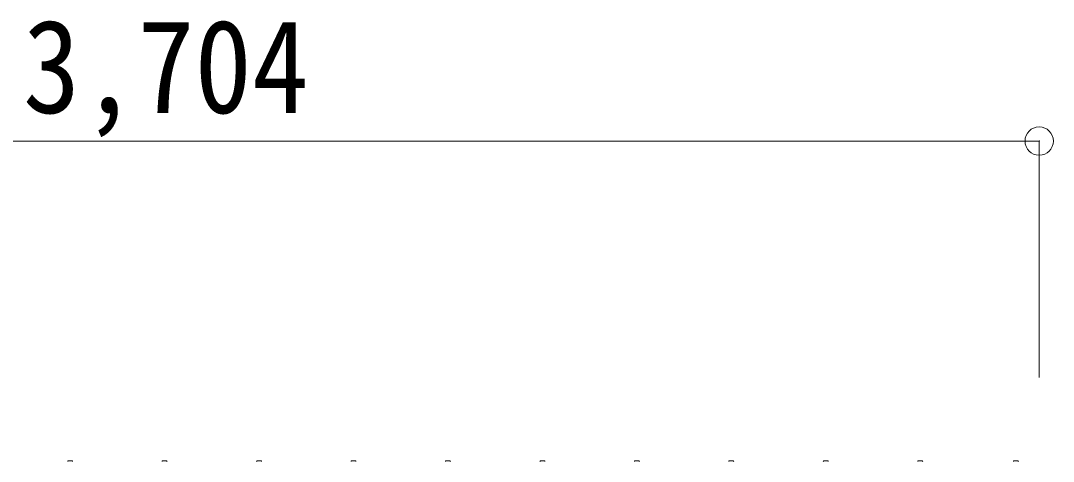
# Model space of a CAD drawing. Units: millimetres at full size, sheet at 1:60; details may follow other scales. Extents: x -16864 to 16864, y -11640 to 11640.
# Drawn here: x -11345 to -9158, y -4043 to -3110 of the extents above; entities that cross this region are included whole.
import ezdxf
from ezdxf.enums import TextEntityAlignment as Align

# ---------------------------------------------------------------- set-up
doc = ezdxf.new("R2010")
doc.units = ezdxf.units.MM
doc.header["$LTSCALE"] = 60
doc.header["$PDMODE"] = 32
doc.header["$PDSIZE"] = 60
doc.layers.add('0-5_PARTS1', color=5, linetype='Continuous', lineweight=5)
doc.layers.add('0-8_DIM1', color=6, linetype='Continuous', lineweight=9)
doc.styles.add('ＭＳ ゴシック', font='')
doc.styles.get('ＭＳ ゴシック').set_extended_font_data('MS Gothic')

msp = doc.modelspace()

# ---------------------------------------------------------------- linework, layer by layer
at = {"layer": '0-5_PARTS1'}
for p, q in [((-11243.99, -4042), (-11235.44, -4042)), ((-11043.99, -4042), (-11035.44, -4042)), ((-10843.99, -4042), (-10835.44, -4042)), ((-10643.99, -4042), (-10635.44, -4042)), ((-10443.99, -4042), (-10435.44, -4042)), ((-10243.99, -4042), (-10235.44, -4042)), ((-10043.99, -4042), (-10035.44, -4042)), ((-9843.99, -4042), (-9835.44, -4042)), ((-9643.99, -4042), (-9635.44, -4042)), ((-9443.99, -4042), (-9435.44, -4042)), ((-9241.24, -4042), (-9232.69, -4042))]:
    msp.add_line(p, q, dxfattribs=at)
for centre, start, end in [((-11243.99, -4043), 90, 178.60509), ((-11235.44, -4043), 1.39491, 90), ((-11043.99, -4043), 90, 178.60509), ((-11035.44, -4043), 1.39491, 90), ((-10843.99, -4043), 90, 178.60509), ((-10835.44, -4043), 1.39491, 90), ((-10643.99, -4043), 90, 178.60509), ((-10635.44, -4043), 1.39491, 90), ((-10443.99, -4043), 90, 178.60509), ((-10435.44, -4043), 1.39491, 90), ((-10243.99, -4043), 90, 178.60509), ((-10235.44, -4043), 1.39491, 90), ((-10043.99, -4043), 90, 178.60509), ((-10035.44, -4043), 1.39491, 90), ((-9843.99, -4043), 90, 178.60509), ((-9835.44, -4043), 1.39491, 90), ((-9643.99, -4043), 90, 178.60509), ((-9635.44, -4043), 1.39491, 90), ((-9443.99, -4043), 90, 178.60509), ((-9435.44, -4043), 1.39491, 90), ((-9241.24, -4043), 90, 178.60509), ((-9232.69, -4043), 1.39491, 90)]:
    msp.add_arc(centre, 1, start, end, dxfattribs=at)
at = {"layer": '0-8_DIM1'}
for q in [(-12891.71, -3365.22), (-9187.71, -3865.22)]:
    msp.add_line((-9187.71, -3365.22), q, dxfattribs=at)
msp.add_point((-9187.71, -3365.22), dxfattribs=at)

# ---------------------------------------------------------------- texts
at = {"layer": '0-8_DIM1', "color": 7, "style": 'ＭＳ ゴシック', "width": 0.9}
msp.add_text('3,704', height=197.9, dxfattribs=at).set_placement((-11339.71, -3365.22), align=Align.BOTTOM_LEFT)

doc.saveas('drawing.dxf')
